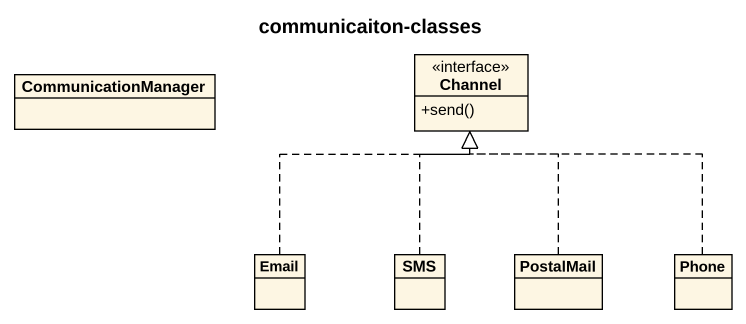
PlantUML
@startuml
title communicaiton-classes
hide circle
hide empty members
skinparam classAttributeIconSize 0
class CommunicationManager
interface Channel {
  +send()
}
class Email
class SMS
class PostalMail
class Phone
Email .up.|> Channel
SMS .up.|> Channel
PostalMail .up.|> Channel
Phone .up.|> Channel
@enduml
